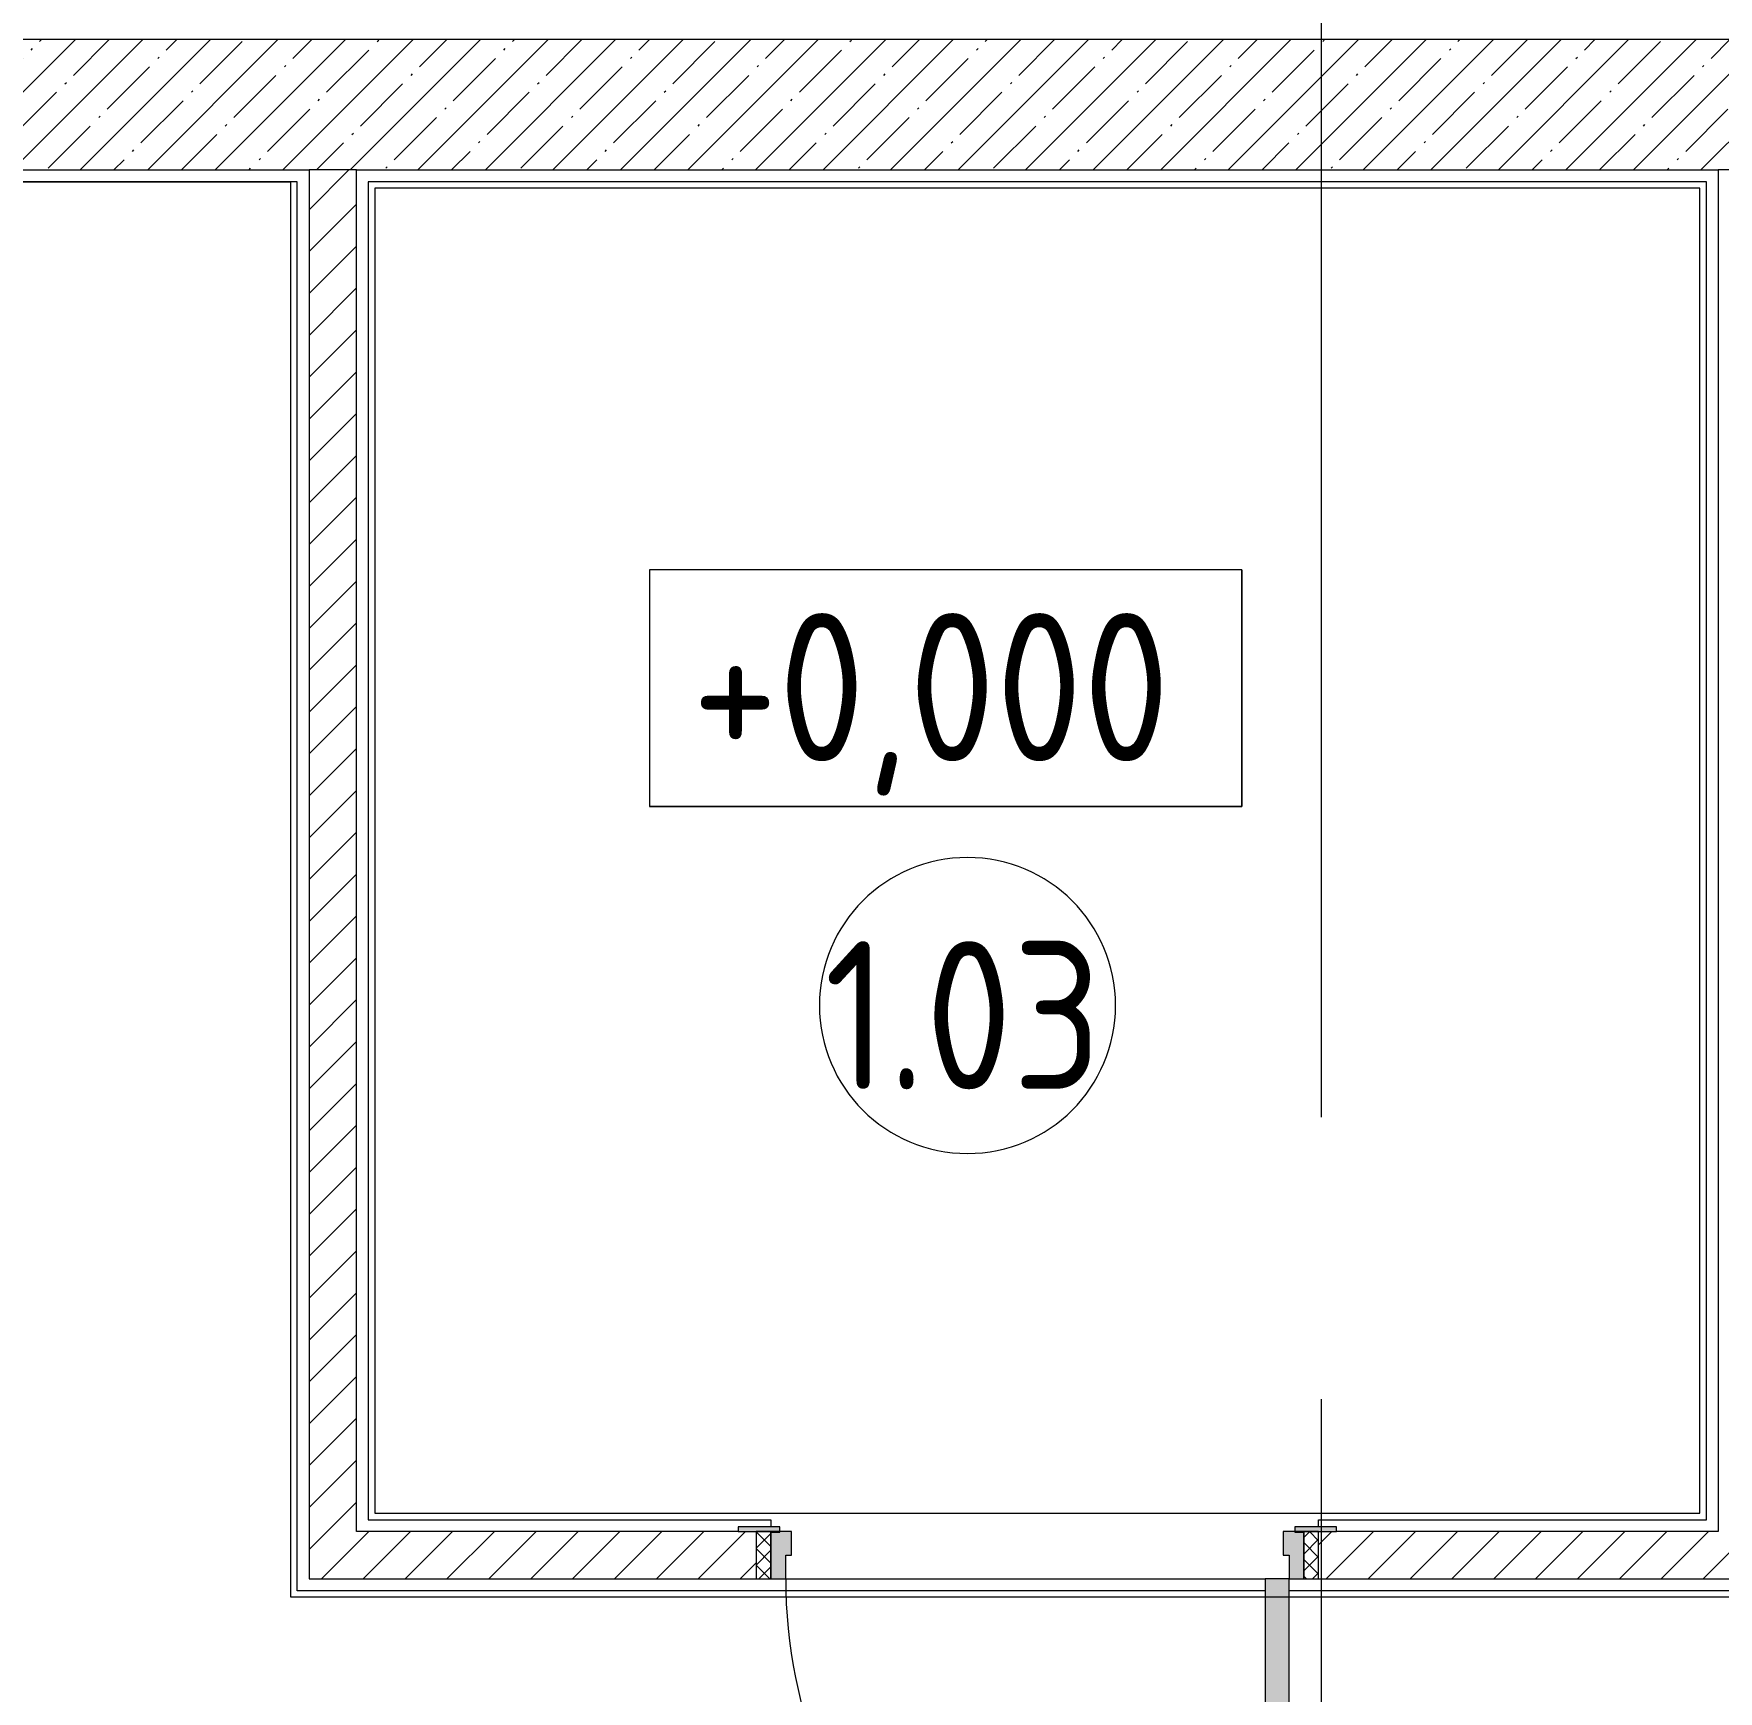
# Model space of a CAD drawing. Header units: millimetres. Extents: x -4029 to 232974, y -8553 to 104777.
# Drawn here: x 5835 to 8680, y 22960 to 25760 of the extents above; entities that cross this region are included whole.
import ezdxf

# ---------------------------------------------------------------- set-up
doc = ezdxf.new("R2010")
doc.units = ezdxf.units.MM
doc.linetypes.add('Осевая', pattern=[3175, 635, -476.25, 1587.5, -476.25])
for name, color, linetype, lineweight in [('A-AREA-BNDY', 7, 'Continuous', 9), ('A-AREA-IDEN', 7, 'Continuous', 9), ('A-WALL-1', 7, 'Continuous', 13), ('G-ANNO-DIMS', 7, 'Continuous', 9), ('I-WALL', 7, 'Continuous', 9), ('Оси', 7, 'Continuous', 9), ('Оси-2', 7, 'Осевая', 9)]:
    doc.layers.add(name, color=color, linetype=linetype, lineweight=lineweight)
for name, color, linetype, lineweight, true_color in [('A-DOOR-1', 7, 'Continuous', 9, 0xaaaaaa), ('A-DOOR-2', 7, 'Continuous', 9, 0xe2e2e2), ('A-DOOR-FRAM-1', 7, 'Continuous', 9, 0xe2e2e2), ('A-DOOR-FRAM-2', 7, 'Continuous', 9, 0xaaaaaa), ('A-FLOR-1', 7, 'Continuous', 9, 0xaaaaaa)]:
    doc.layers.add(name, color=color, linetype=linetype, lineweight=lineweight, true_color=true_color)
doc.styles.add('GOST Common', font='', dxfattribs={"width": 0.9, "height": 250})
doc.styles.get('GOST Common').set_extended_font_data('GOST Common')
pattern_1 = [(45, (0, 0), (-35.35534, 35.35534), [])]

# ---------------------------------------------------------------- blocks, each defined once
blk = doc.blocks.new('110_Дверь_СКБ_1Ст_Внутренняя1 - Д-8т 950x2100h_СУ-31746493-План монтажа стен и перегородок 1 этажа в осях 1-12')
at = {"layer": 'A-DOOR-1'}
h = blk.add_hatch(dxfattribs=at)
h.set_pattern_fill('FP_62', color=256, style=0, pattern_type=2)
h.set_pattern_definition([(135, (1826.41, 104.685), (-14.14214, -14.14214), []), (225, (1826.41, 104.685), (14.14214, -14.14214), [])])
h.paths.add_polyline_path([(462.5, 40), (462.5, -40), (487.5, -40), (487.5, 40)])
at = {"layer": 'A-DOOR-2'}
h = blk.add_hatch(color=256, dxfattribs=at)
h.paths.add_polyline_path([(437.5, 40), (437.5, 0), (427.5, 0), (427.5, -40), (462.5, -40), (462.5, 40)])
h.paths.add_polyline_path([(-412.5, 40), (-437.5, 40), (-437.5, -40), (-402.5, -40), (-402.5, 0), (-412.5, 0)])
at = {"layer": 'A-DOOR-FRAM-1'}
for points in [[(-412.5, 890), (-412.5, 40), (-372.5, 40), (-372.5, 890)], [(-422.5, -40), (-492.5, -40), (-492.5, -48), (-422.5, -48)], [(456.5, -40), (447.5, -40), (447.5, -48), (517.5, -48), (517.5, -40), (462.5, -40)]]:
    blk.add_hatch(color=256, dxfattribs=at).paths.add_polyline_path(points)
at = {"layer": 'A-DOOR-FRAM-2'}
h = blk.add_hatch(dxfattribs=at)
h.set_pattern_fill('FP_63', color=256, style=0, pattern_type=2)
h.set_pattern_definition([(45, (-296.384, 104.685), (-14.1421, 14.1421), []), (135, (-296.384, 104.685), (-14.1421, -14.1421), [])])
h.paths.add_polyline_path([(-462.5, 40), (-462.5, -40), (-437.5, -40), (-437.5, 40)])
at = {"layer": 'A-DOOR-1'}
for p, q in [((-412.5, 890), (-412.5, 40)), ((-372.5, 890), (-412.5, 890)), ((-372.5, 40), (-372.5, 890)), ((-412.5, 40), (-372.5, 40))]:
    blk.add_line(p, q, dxfattribs=at)
blk.add_arc((-412.5, 40), 850, 360, 90, dxfattribs=at)
at = {"layer": 'A-DOOR-FRAM-2'}
for p, q in [((-437.5, 40), (-462.5, 40)), ((-462.5, 40), (-462.5, -40)), ((-412.5, 40), (-437.5, 40)), ((-437.5, 40), (-437.5, -40)), ((-437.5, -40), (-437.5, 40)), ((-412.5, 0), (-412.5, 40)), ((437.5, 40), (437.5, 0)), ((462.5, 40), (437.5, 40)), ((462.5, -40), (462.5, 40)), ((487.5, 40), (462.5, 40)), ((462.5, 40), (462.5, -40)), ((487.5, -40), (487.5, 40)), ((-402.5, 0), (-412.5, 0)), ((-402.5, -40), (-402.5, 0)), ((437.5, 0), (427.5, 0)), ((427.5, 0), (427.5, -40)), ((-422.5, -40), (-492.5, -40)), ((-492.5, -40), (-492.5, -48)), ((-492.5, -48), (-422.5, -48)), ((-462.5, -40), (-437.5, -40)), ((-422.5, -39), (-437.5, -39)), ((-437.5, -39), (-437.5, -40)), ((-437.5, -40), (-402.5, -40)), ((-437.5, -40), (-422.5, -40)), ((-422.5, -40), (-422.5, -39)), ((-422.5, -48), (-422.5, -40)), ((427.5, -40), (462.5, -40)), ((462.5, -39), (447.5, -39)), ((447.5, -39), (447.5, -40)), ((447.5, -40), (462.5, -40)), ((517.5, -40), (447.5, -40)), ((447.5, -40), (447.5, -48)), ((447.5, -48), (517.5, -48)), ((462.5, -40), (462.5, -39)), ((462.5, -40), (487.5, -40)), ((517.5, -48), (517.5, -40))]:
    blk.add_line(p, q, dxfattribs=at)
blk = doc.blocks.new('Марка_Помещения - Номер-25198446-План монтажа стен и перегородок 1 этажа в осях 1-12')
at = {"layer": 'A-AREA-IDEN'}
for start, end in [(360, 180), (180, 360)]:
    blk.add_arc((0, 0), 2.5, start, end, dxfattribs=at)
blk = doc.blocks.new('Высотные отметки - 10х4_h_-17668695-План монтажа стен и перегородок 1 этажа в осях 1-12')
at = {"layer": 'G-ANNO-DIMS'}
for p, q in [((-5, 4), (-5, 0)), ((5, 4), (-5, 4)), ((5, 4), (-5, 4)), ((-5, 4), (-5, 0)), ((5, 4), (5, 0)), ((5, 0), (5, 4)), ((5, 0), (-5, 0)), ((-5, 0), (5, 0))]:
    blk.add_line(p, q, dxfattribs=at)

msp = doc.modelspace()

# ---------------------------------------------------------------- hatches: boundary and pattern name
at = {"layer": 'I-WALL'}
h = msp.add_hatch(dxfattribs=at)
h.set_pattern_fill('FP_1', color=256, style=0, pattern_type=2)
h.set_pattern_definition([(45, (0, 0), (-57.02463, 57.02463), []), (45, (57.025, 0), (-57.02463, 57.02463), [100.806, -20.161, 3.353, -16.808])])
h.paths.add_polyline_path([(6380, 25530), (9710, 25530), (9710, 25750), (4060, 25750), (4060, 25530), (6313.4391, 25530)])
h = msp.add_hatch(dxfattribs=at)
h.set_pattern_fill('FP_19', color=256, style=0, pattern_type=2)
h.set_pattern_definition(pattern_1)
h.paths.add_polyline_path([(6313.4391, 23150), (6380, 23150), (6380, 25530), (6300, 25530), (6300, 23150)])
h = msp.add_hatch(dxfattribs=at)
h.set_pattern_fill('FP_19', color=256, style=0, pattern_type=2)
h.set_pattern_definition(pattern_1)
h.paths.add_polyline_path([(7055, 23150), (7055, 23230), (6380, 23230), (6380, 23150), (6780.0001, 23150)])
h.paths.add_polyline_path([(8890, 23150), (8910, 23150), (8910, 23230), (8005, 23230), (8005, 23150), (8760, 23150)])

# ---------------------------------------------------------------- linework, layer by layer
at = {"layer": 'A-AREA-BNDY', "flags": 128}
for points in [[(4060, 21720), (3871.1204, 21720), (3871.1204, 20770), (6570.0001, 20770), (8889, 20770), (8889, 23119), (6269, 23119), (6269, 25509), (4060, 25509), (4060, 22221), (4681, 22221), (4681, 21579), (4060, 21579)], [(6411, 25499), (6411, 23261), (8649, 23261), (8649, 25499)]]:
    msp.add_lwpolyline(points, close=True, dxfattribs=at)
at = {"layer": 'A-FLOR-1'}
for p, q in [((6280, 25510), (4061.1204, 25510)), ((6280, 23130), (6280, 25510)), ((8660, 25510), (6400, 25510)), ((6400, 25510), (6400, 23250)), ((8660, 23250), (8660, 25510)), ((6400, 23250), (7080, 23250)), ((7080, 23250), (7080, 23238)), ((8005, 23238), (8005, 23250)), ((8005, 23250), (8660, 23250)), ((7915, 23130), (6280, 23130)), ((7105, 23150), (7915, 23150)), ((8890, 23130), (7955, 23130))]:
    msp.add_line(p, q, dxfattribs=at)
at = {"layer": 'A-WALL-1'}
for p, q in [((6380, 25530), (6300, 25530)), ((8760, 25530), (8680, 25530))]:
    msp.add_line(p, q, dxfattribs=at)
at = {"layer": 'I-WALL'}
for p, q in [((9710, 25750), (4060, 25750)), ((4060, 25530), (6300, 25530)), ((6300, 25530), (6300, 23150)), ((6380, 23230), (6380, 25530)), ((6380, 25530), (8680, 25530)), ((8680, 25530), (8680, 23230)), ((7025, 23230), (6380, 23230)), ((8680, 23230), (8035, 23230)), ((6300, 23150), (7055, 23150)), ((8005, 23150), (8910, 23150))]:
    msp.add_line(p, q, dxfattribs=at)
at = {"layer": 'Оси'}
msp.add_line((8010, 24898.0711), (8010, 27398.0711), dxfattribs=at)
at = {"layer": 'Оси-2'}
msp.add_line((8010, 593.7414), (8010, 24898.0711), dxfattribs=at)

# ---------------------------------------------------------------- block references
at = {"layer": 'A-AREA-IDEN', "xscale": 99.99999999999993, "yscale": 99.99999999999993, "zscale": 99.99999999999993}
msp.add_blockref('Марка_Помещения - Номер-25198446-План монтажа стен и перегородок 1 этажа в осях 1-12', (7412.024, 24118.5198), dxfattribs=at)
at = {"layer": 'A-DOOR-1', "rotation": 180}
msp.add_blockref('110_Дверь_СКБ_1Ст_Внутренняя1 - Д-8т 950x2100h_СУ-31746493-План монтажа стен и перегородок 1 этажа в осях 1-12', (7542.5, 23190), dxfattribs=at)
at = {"layer": 'G-ANNO-DIMS', "xscale": 99.99999999999993, "yscale": 99.99999999999993, "zscale": 99.99999999999993}
msp.add_blockref('Высотные отметки - 10х4_h_-17668695-План монтажа стен и перегородок 1 этажа в осях 1-12', (7375.0773, 24454.6119), dxfattribs=at)

# ---------------------------------------------------------------- texts
at = {"layer": 'A-AREA-IDEN', "insert": (7170.1408, 24227.0791), "char_height": 250, "width": 606.07575, "attachment_point": 1, "style": 'GOST Common'}
msp.add_mtext('1.03', dxfattribs=at)
at = {"layer": 'G-ANNO-DIMS', "insert": (6946.4013, 24781.319), "char_height": 250, "width": 1028.822569, "attachment_point": 1, "line_spacing_factor": 1.022761, "style": 'GOST Common'}
msp.add_mtext('+0,000', dxfattribs=at)

doc.saveas('drawing.dxf')
